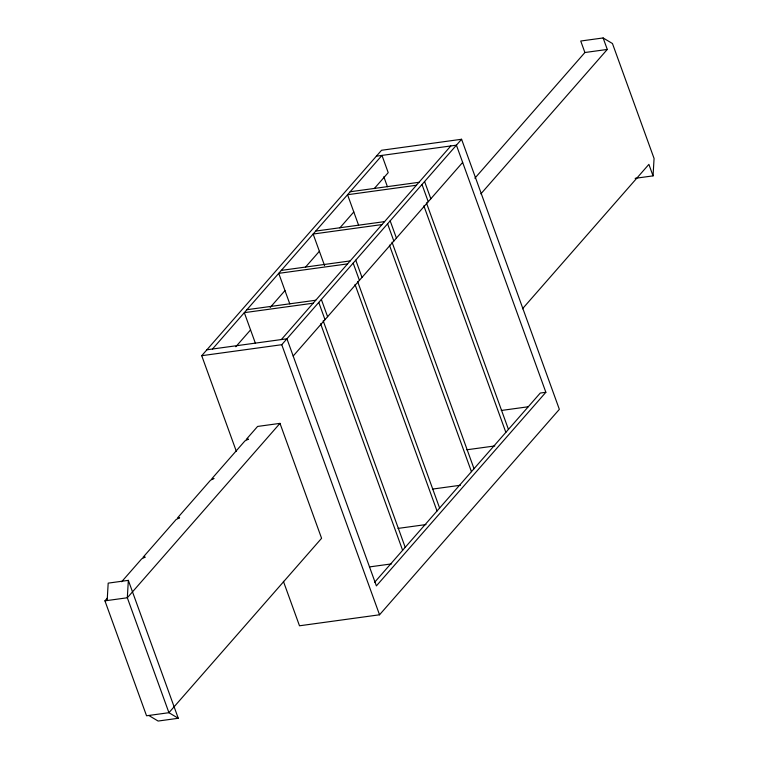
<?xml version="1.0" encoding="UTF-8"?>
<svg xmlns="http://www.w3.org/2000/svg" width="759" height="759" viewBox="0 0 759 759"><rect width="100%" height="100%" fill="white"/><g stroke="black" fill="none" stroke-linecap="round" stroke-linejoin="round"><path stroke-width="1.14" d="M107.171 600.54L108.186 583.13L128.337 580.36L178.27 718.28L158.119 721.05L148.783 715.462M128.337 580.36L127.322 597.769L168.934 712.701L178.27 718.28M635.141 178.327L653.053 175.87L654.068 158.46L612.456 43.529L603.12 37.95L580.73 41.024L584.895 52.523L474.868 178.213M236.324 451.292L201.723 355.696L381.549 150.263L461.586 139.267L559.355 409.348L379.538 614.79L299.492 625.786L283.401 581.328M212.492 349.017L381.967 155.405L388.21 172.644L374.234 188.612M235.812 346.749L250.555 329.899M270.223 307.433L284.976 290.583M305.412 267.234L319.387 251.276M339.823 227.918L353.798 211.96M281.342 339.558L450.818 145.946M201.723 355.696L281.76 344.7L461.586 139.267M293.183 356.028L462.648 162.417M121.649 581.745L141.677 558.871L145.206 557.087L142.967 557.391L176.088 519.554L179.617 517.771L177.378 518.074L210.499 480.238L214.038 478.455L211.799 478.768L244.91 440.932L248.449 439.138L246.21 439.452L257.595 426.444L279.986 423.37L321.588 538.302L168.934 712.701L146.544 715.775L104.932 600.843L107.266 598.187M279.986 423.37L127.322 597.769L104.932 600.843M480.874 193.858L607.285 49.439L603.12 37.95M522.477 308.79L648.888 164.371L653.053 175.87M374.671 582.229L540.266 393.048L545.863 392.28L456.415 145.178L376.369 156.174M545.863 392.28L376.388 585.891L286.94 338.789L206.894 349.785M584.895 52.523L607.285 49.439M350.146 191.761L418.987 182.302M416.406 185.253L347.556 194.721L358.618 225.281M315.735 231.078L384.576 221.619M381.995 224.569L313.144 234.038L324.605 265.707M281.314 270.394L350.165 260.925M347.575 263.885L278.733 273.344L289.796 303.913M246.903 309.71L315.753 300.241M313.163 303.202L244.322 312.661L255.385 343.229M501.253 410.477L528.093 406.786M466.842 449.783L494.84 445.941M432.421 489.1L460.428 485.257M398.01 528.416L426.017 524.564M369.434 566.926L391.606 563.88M424.585 181.534L430.827 198.773M422.004 184.484L428.237 201.733M426.435 202.871L508.445 429.404M423.854 205.831L505.855 432.364M383.817 176.743L387.432 186.742M390.173 220.85L396.416 238.089M387.593 223.801L393.826 241.039M392.023 242.187L474.024 468.72M389.433 245.138L471.443 471.671M355.762 260.157L362.005 277.396M353.172 263.117L359.415 280.356M357.612 281.504L439.613 508.037M355.022 284.454L437.032 510.987M321.351 299.473L327.594 316.712M318.761 302.433L325.004 319.672M323.201 320.81L405.202 547.343M320.611 323.77L402.621 550.303M281.76 344.7L379.538 614.79"/></g></svg>
